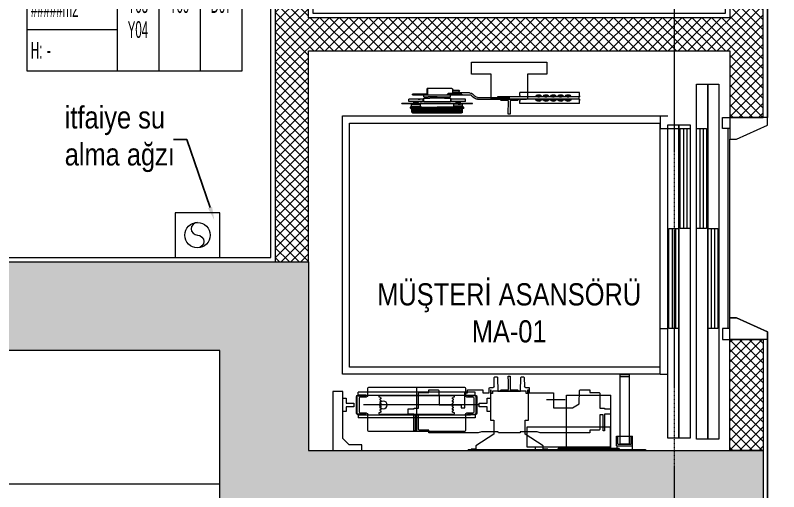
# Model space of a CAD drawing. Extents: x -1439 to 23780, y -1362 to 4476.
# Drawn here: x 7570.3 to 7914.5, y 2411.4 to 2626.1 of the extents above; entities that cross this region are included whole.
import ezdxf
from ezdxf import colors
from ezdxf.entities.mleader import LeaderData, LeaderLine
from ezdxf.enums import TextEntityAlignment as Align
from ezdxf.math import Vec2, Vec3

# ---------------------------------------------------------------- set-up
doc = ezdxf.new("R2010")
doc.units = 0
doc.header["$MEASUREMENT"] = 0
doc.linetypes.add('Audi$0$DASHDOT2', pattern=[0.5, 0.25, -0.125, 0, -0.125])
doc.layers.get('0').update_dxf_attribs({"color": 9, "lineweight": 9})
for name, color, linetype, lineweight in [('Audi$0$00', 8, 'Continuous', 9), ('Audi$0$01', 8, 'Continuous', 9), ('Audi$0$05V', 8, 'Continuous', 9), ('Audi$0$06D', 8, 'Continuous', 9), ('Audi$0$09W', 8, 'Continuous', 9), ('Audi$0$10', 8, 'Continuous', 9), ('Audi$0$14', 8, 'Continuous', 9), ('Audi$0$21', 8, 'Continuous', 9), ('Audi$0$24', 8, 'Audi$0$DASHDOT2', 9), ('Audi$0$32', 8, 'Continuous', 9), ('Audi$0$35', 8, 'Continuous', 9)]:
    doc.layers.add(name, color=color, linetype=linetype, lineweight=lineweight)
doc.styles.add('Audi$0$Arial', font='arial.ttf', dxfattribs={"height": 2.5})
doc.styles.add('Audi$0$MuuM_TEXT-STANDART', font='ARIALN.TTF')

# ---------------------------------------------------------------- blocks, each defined once
blk = doc.blocks.new('Audi$0$itfaiye su alma ağzı')
blk.add_lwpolyline([(0, 5.715, 1), (0, 0, -1), (0, -5.715)], format="xyb")
blk.add_circle((0, 0), 5.715)
at = {"layer": 'Audi$0$06D'}
blk.add_lwpolyline([(-10, 10), (-10, -10), (10, -10), (10, 10)], close=True, dxfattribs=at)
blk = doc.blocks.new('Audi$0$0_roomno2-flat-2')
at = {"layer": 'Audi$0$21'}
blk.add_lwpolyline([(96.88, -52.5), (0, -52.5), (0, 0), (96.88, 0)], close=True, dxfattribs=at)
for points in [[(0, -15), (96.88, -15)], [(40.62, -15), (40.62, -52.5)], [(59.38, -15), (59.38, -52.5)], [(78.12, -15), (78.12, -52.5)], [(0, -33.75), (40.62, -33.75)]]:
    blk.add_lwpolyline(points, dxfattribs=at)
at = {"layer": 'Audi$0$21', "style": 'Audi$0$MuuM_TEXT-STANDART', "width": 0.6}
blk.add_text('H:', height=7.5, dxfattribs=at).set_placement((1.75, -43.04), align=Align.MIDDLE_LEFT)
at = {"layer": 'Audi$0$21', "style": 'Audi$0$Arial'}
blk.add_attdef('ODANO', (0, 5.85), '', height=10, dxfattribs=at)
blk.add_attdef('MEKANADI', text='', height=10, dxfattribs=at).set_placement((1.75, -15), align=Align.BOTTOM_LEFT)
at = {"layer": 'Audi$0$21', "style": 'Audi$0$MuuM_TEXT-STANDART', "width": 0.6}
for tag, p in [('M2', (1.75, -24.38)), ('TEMIZTAVANYUKSEKLIGI', (9, -43.04))]:
    blk.add_attdef(tag, text='', height=7.5, dxfattribs=at).set_placement(p, align=Align.MIDDLE_LEFT)
for tag, p in [('YER01', (50, -22.5)), ('TAVAN01', (68.75, -22.5)), ('DUVAR01', (87.5, -22.5)), ('YER02', (50, -33.75)), ('TAVAN02', (68.75, -33.75)), ('DUVAR02', (87.5, -33.75)), ('YER03', (50, -45)), ('TAVAN03', (68.75, -45)), ('DUVAR03', (87.5, -45))]:
    blk.add_attdef(tag, text='', height=7.5, dxfattribs=at).set_placement(p, align=Align.MIDDLE_CENTER)
blk = doc.blocks.new('Audi$0$p-as-01')
for p, q in [((660, -2), (660, 43)), ((660, 43), (925, 43)), ((925, 43), (925, -87)), ((582, 0), (-582, 0)), ((-582, 0), (-582, -1432)), ((582, -1432), (582, 0)), ((550, -32), (-550, -32)), ((-550, -32), (-550, -1432)), ((550, -1432), (550, -32)), ((720, -2), (660, -2)), ((690, -2), (690, -17)), ((750, -2), (690, -2)), ((690, -17), (712, -17)), ((712, -17), (712, -52)), ((872, -2), (720, -2)), ((728, -52), (728, -17)), ((728, -17), (750, -17)), ((750, -17), (750, -2)), ((900, -30), (872, -2)), ((900, -87), (900, -30)), ((757, -63), (683, -63)), ((683, -63), (757, -63)), ((757, -66), (683, -66)), ((712, -52), (728, -52)), ((676, -71), (662.5, -71)), ((662.5, -598), (662.5, -71)), ((676, -105), (676, -70)), ((676, -91), (676, -578)), ((679, -70), (679, -105)), ((720, -611.5), (720, -95.2)), ((761, -105), (761, -70)), ((764, -70), (764, -105)), ((764, -71), (777.5, -71)), ((764, -91), (764, -578)), ((777.5, -598), (777.5, -71)), ((925, -87), (900, -87)), ((679, -105), (676, -105)), ((764, -105), (761, -105)), ((678.5, -166.5), (680.5, -164.5)), ((678.5, -502.5), (678.5, -166.5)), ((680.5, -164.5), (684.3, -164.5)), ((684.3, -164.5), (685.8, -170.3)), ((694.2, -170.3), (694.8, -168)), ((694.8, -168), (697.2, -168)), ((697.2, -168), (697.8, -170.3)), ((706.2, -170.3), (706.8, -168)), ((706.8, -168), (709.2, -168)), ((709.2, -168), (709.8, -170.3)), ((718.2, -170.3), (718.8, -168)), ((718.8, -168), (721.2, -168)), ((721.2, -168), (721.8, -170.3)), ((730.2, -170.3), (730.8, -168)), ((730.8, -168), (733.2, -168)), ((733.2, -168), (733.8, -170.3)), ((742.2, -170.3), (742.8, -168)), ((742.8, -168), (745.2, -168)), ((745.2, -168), (745.8, -170.3)), ((754.2, -170.3), (755.7, -164.5)), ((755.7, -164.5), (759.5, -164.5)), ((759.5, -164.5), (761.5, -166.5)), ((761.5, -166.5), (761.5, -502.5)), ((690, -173.5), (690, -173.5)), ((702, -173.5), (702, -173.5)), ((714, -173.5), (714, -173.5)), ((726, -173.5), (726, -173.5)), ((738, -173.5), (738, -173.5)), ((750, -173.5), (750, -173.5)), ((-640, -267), (-640, -427)), ((-638, -267), (-640, -267)), ((-638, -267), (-638, -427)), ((-658, -364.5), (-658, -299.5)), ((-647, -299.5), (-658, -299.5)), ((-647, -364.5), (-647, -299.5)), ((-621, -307), (-626, -312)), ((-622, -308), (-622, -427)), ((-617.5, -307), (-621, -307)), ((-616.5, -308), (-617.5, -307)), ((-616.5, -308), (-616.5, -427)), ((-680, -377), (-680, -315.5)), ((-680, -315.5), (-680, -372)), ((-680, -315.5), (-678, -315.5)), ((-678, -315.5), (-680, -315.5)), ((-678, -377), (-678, -315.5)), ((-678, -315.5), (-678, -367)), ((-658, -342), (-658, -351)), ((-645.5, -320), (-647, -320)), ((-645.5, -344), (-647, -344)), ((-645.5, -320), (-645.5, -332)), ((-640, -322), (-645.5, -322)), ((-645.5, -332), (-645.5, -322)), ((-645.5, -332), (-645.5, -342)), ((-645.5, -344), (-645.5, -332)), ((-640, -342), (-645.5, -342)), ((-635, -322), (-638, -322)), ((-635, -342), (-638, -342)), ((-635, -312), (-635, -352)), ((-626, -312), (-635, -312)), ((-635, -332), (-635, -322)), ((-635, -332), (-635, -342)), ((-626, -312), (-626, -352)), ((-616.5, -318.5), (-613.9, -333.5)), ((-613.9, -520.5), (-613.9, -333.5)), ((-610.1, -333.5), (-613.9, -333.5)), ((-613, -313.5), (-599, -313.5)), ((-599, -313.5), (-613, -313.5)), ((-613, -315.5), (-613, -313.5)), ((-613, -313.5), (-613, -315.5)), ((-613, -315.5), (-599, -315.5)), ((-613, -315.5), (-599, -315.5)), ((-607.5, -318.5), (-610.1, -333.5)), ((-610.1, -333.5), (-610.1, -520.5)), ((-607.5, -535.5), (-607.5, -318.5)), ((-602, -318.5), (-607.5, -318.5)), ((-602, -318.5), (-602, -427)), ((-598, -318.7), (-598, -316.5)), ((-598, -316.5), (-598, -318.7)), ((-598, -318.7), (-598, -535.2)), ((-598, -318.7), (-598, -535.2)), ((-596, -316.5), (-596, -537.5)), ((-596, -537.5), (-596, -316.5)), ((640, -334.5), (840, -334.5)), ((-680, -372), (-678, -372)), ((-678, -372), (-680, -372)), ((-680, -377), (-680, -372)), ((-678, -377), (-680, -377)), ((-680, -377), (-678, -377)), ((-679, -382), (-679, -377)), ((-678, -367), (-678, -572.4)), ((-668, -367), (-678, -367)), ((-678, -367), (-678, -386.5)), ((-678, -372), (-678, -367)), ((-678, -377), (-678, -372)), ((-668, -367), (-668, -386.5)), ((-645.7, -367.5), (-661.7, -367.5)), ((-661.7, -367.5), (-661.7, -394.1)), ((-658, -360), (-658, -351)), ((-647, -364.5), (-658, -364.5)), ((-647, -350.9), (-647, -359.1)), ((-645.7, -394.1), (-645.7, -367.5)), ((-626, -352), (-635, -352)), ((-622, -356), (-626, -352)), ((-679, -382), (-706.1, -382)), ((-706.1, -493), (-706.1, -382)), ((-706.1, -383), (-678, -383)), ((-668, -427), (-668, -386.5)), ((-668, -396.5), (-668, -395.5)), ((-661.9, -427), (-661.9, -394.1)), ((-661.7, -394.1), (-661.9, -394.1)), ((-661.9, -395.2), (-661.9, -395.2)), ((-645.5, -427), (-645.5, -394.1)), ((-645.5, -395.2), (-645.5, -395.2)), ((-668, -427), (-668, -487)), ((-661.9, -459.9), (-661.9, -427)), ((-645.5, -459.9), (-645.5, -427)), ((-640, -427), (-640, -587)), ((-638, -427), (-638, -587)), ((-622, -546), (-622, -427)), ((-622, -432), (-622, -427)), ((-616.5, -546), (-616.5, -427)), ((-602, -535.5), (-602, -427)), ((-683.8, -476), (-684, -476)), ((-683.8, -493), (-683.8, -476)), ((-680, -477), (-680, -538.5)), ((-678, -477), (-680, -477)), ((-678, -477), (-680, -477)), ((-680, -482), (-680, -477)), ((-679, -477), (-679, -473.3)), ((-678, -448.9), (-678, -487)), ((-678, -477), (-678, -538.5)), ((-678, -482), (-678, -477)), ((-661.9, -458.8), (-661.9, -458.8)), ((-661.7, -459.9), (-661.9, -459.9)), ((-661.7, -459.9), (-661.7, -486.5)), ((-645.7, -486.5), (-645.7, -459.9)), ((-645.7, -459.9), (-645.5, -459.9)), ((-645.5, -458.8), (-645.5, -458.8)), ((-688.8, -498), (-701.1, -498)), ((-699, -498), (-699, -523.4)), ((-691, -498), (-691, -523.4)), ((-686, -572.4), (-686, -497.1)), ((-680, -538.5), (-680, -482)), ((-678, -482), (-680, -482)), ((-680, -482), (-678, -482)), ((-678, -538.5), (-678, -482)), ((-668, -487), (-678, -487)), ((-661.7, -486.5), (-645.7, -486.5)), ((-658, -554.5), (-658, -489.5)), ((-647, -489.5), (-658, -489.5)), ((-647, -554.5), (-647, -489.5)), ((-647, -503.1), (-647, -494.9)), ((-645.5, -510), (-647, -510)), ((-645.5, -510), (-645.5, -522)), ((-640, -512), (-645.5, -512)), ((-645.5, -522), (-645.5, -512)), ((-635, -512), (-638, -512)), ((-635, -542), (-635, -502)), ((-626, -502), (-635, -502)), ((-635, -522), (-635, -512)), ((-635, -522), (-635, -512)), ((-622, -498), (-626, -502)), ((-626, -542), (-626, -502)), ((680.5, -504.5), (678.5, -502.5)), ((684.3, -504.5), (680.5, -504.5)), ((685.8, -498.7), (684.3, -504.5)), ((690, -495.5), (690, -495.5)), ((694.8, -501), (694.2, -498.7)), ((697.2, -501), (694.8, -501)), ((697.8, -498.7), (697.2, -501)), ((702, -495.5), (702, -495.5)), ((706.8, -501), (706.2, -498.7)), ((709.2, -501), (706.8, -501)), ((709.8, -498.7), (709.2, -501)), ((714, -495.5), (714, -495.5)), ((718.8, -501), (718.2, -498.7)), ((721.2, -501), (718.8, -501)), ((721.8, -498.7), (721.2, -501)), ((726, -495.5), (726, -495.5)), ((730.8, -501), (730.2, -498.7)), ((733.2, -501), (730.8, -501)), ((733.8, -498.7), (733.2, -501)), ((738, -495.5), (738, -495.5)), ((742.8, -501), (742.2, -498.7)), ((745.2, -501), (742.8, -501)), ((745.8, -498.7), (745.2, -501)), ((750, -495.5), (750, -495.5)), ((755.7, -504.5), (754.2, -498.7)), ((759.5, -504.5), (755.7, -504.5)), ((761.5, -502.5), (759.5, -504.5)), ((-680, -538.5), (-678, -538.5)), ((-680, -538.5), (-678, -538.5)), ((-658, -550), (-658, -541)), ((-645.5, -534), (-647, -534)), ((-645.5, -534), (-645.5, -522)), ((-645.5, -522), (-645.5, -532)), ((-640, -532), (-645.5, -532)), ((-635, -532), (-638, -532)), ((-635, -522), (-635, -532)), ((-635, -522), (-635, -532)), ((-626, -542), (-635, -542)), ((-621, -547), (-626, -542)), ((-617.5, -547), (-621, -547)), ((-616.5, -546), (-617.5, -547)), ((-616.5, -535.5), (-613.9, -520.5)), ((-610.1, -520.5), (-613.9, -520.5)), ((-613, -538.5), (-599, -538.5)), ((-599, -538.5), (-613, -538.5)), ((-613, -538.5), (-613, -540.5)), ((-613, -538.5), (-613, -540.5)), ((-613, -540.5), (-599, -540.5)), ((-613, -540.5), (-599, -540.5)), ((-607.5, -535.5), (-610.1, -520.5)), ((-602, -535.5), (-607.5, -535.5)), ((-598, -535.2), (-598, -537.5)), ((-598, -535.2), (-598, -537.5)), ((-771, -582), (-825, -582)), ((-825, -582), (-825, -752)), ((-771, -670), (-771, -582)), ((-673.3, -583.7), (-665, -592)), ((-647, -554.5), (-658, -554.5)), ((679, -564), (676, -564)), ((676, -564), (676, -599)), ((679, -599), (679, -564)), ((764, -564), (761, -564)), ((761, -564), (761, -599)), ((764, -599), (764, -564)), ((920, -601), (920, -579.6)), ((920, -579.6), (925, -579.6)), ((925, -579.6), (925, -752.6)), ((-679, -589.3), (-670.5, -597.8)), ((-665.8, -609.1), (-665.8, -752)), ((-658, -608.9), (-658, -752)), ((-638, -587), (-640, -587)), ((676, -598), (662.5, -598)), ((757, -603), (683, -603)), ((757, -606), (683, -606)), ((683, -606), (757, -606)), ((728, -617), (712, -617)), ((712, -617), (712, -652)), ((728, -652), (728, -617)), ((764, -598), (777.5, -598)), ((852, -682), (904, -601)), ((904, -601), (920, -601)), ((712, -652), (690, -652)), ((690, -652), (690, -667)), ((750, -652), (728, -652)), ((750, -667), (750, -652)), ((-658, -670), (-771, -670)), ((-658, -752), (-658, -670)), ((653, -671), (653, -667)), ((653, -667), (788, -667)), ((668, -671), (653, -671)), ((658, -752), (658, -677)), ((658, -677), (668, -677)), ((668, -677), (668, -671)), ((690, -667), (750, -667)), ((788, -667), (788, -682)), ((788, -682), (852, -682)), ((-668, -1066), (-668, -699.5)), ((-668, -699.5), (-658, -699.5)), ((-658, -1066), (-658, -699.5)), ((-652, -713.5), (-658, -711)), ((-658, -711), (-658, -793)), ((-649.8, -748.2), (-652, -713.5)), ((652, -713.5), (649.8, -748.2)), ((658, -711), (652, -713.5)), ((658, -793), (658, -711)), ((-825, -752), (-825, -922)), ((-665.8, -752), (-658, -752)), ((-658, -834), (-658, -752)), ((-658, -752), (-658, -752)), ((-652, -790.5), (-649.8, -755.8)), ((-625.4, -748.2), (-649.8, -748.2)), ((-649.8, -755.8), (-625.4, -755.8)), ((-615.4, -747.5), (-625.4, -748.2)), ((-625.4, -755.8), (-615.4, -756)), ((-590, -747.5), (-615.4, -747.5)), ((-615.4, -756), (-590, -756.5)), ((-590, -756.5), (-590, -747.5)), ((615.4, -748), (590, -747.5)), ((590, -747.5), (590, -756.5)), ((590, -756.5), (615.4, -756.5)), ((625.4, -748.2), (615.4, -748)), ((615.4, -756.5), (625.4, -755.8)), ((649.8, -748.2), (625.4, -748.2)), ((625.4, -755.8), (649.8, -755.8)), ((649.8, -755.8), (652, -790.5)), ((658, -753.2), (658, -752)), ((658, -828.2), (658, -753.2)), ((925, -752.6), (925, -925.6)), ((-658, -793), (-652, -790.5)), ((652, -790.5), (658, -793)), ((-688, -1069.5), (-688, -799.5)), ((-674, -799.5), (-688, -799.5)), ((-674, -799.5), (-674, -801.5)), ((-673.5, -801.5), (-674, -801.5)), ((-673.5, -801.5), (-673.5, -800)), ((-673.5, -800), (-668.5, -800)), ((-668.5, -803.5), (-668.5, -800)), ((-668.5, -803.5), (-668, -803.5)), ((-668, -912.2), (-668, -799.5)), ((-658, -803.5), (-657.5, -803.5)), ((-658, -804.5), (-658, -829.5)), ((-657.5, -803.5), (-657.5, -800)), ((-657.5, -800), (-652.5, -800)), ((-652.5, -802.5), (-652.5, -800)), ((-652.5, -802.5), (-652, -802.5)), ((-638, -799.5), (-652, -799.5)), ((-652, -799.5), (-652, -802.5)), ((-638, -1069.5), (-638, -799.5)), ((852, -823.2), (788, -823.2)), ((788, -823.2), (788, -838.2)), ((904, -904.2), (852, -823.2)), ((-771, -922), (-771, -834)), ((-771, -834), (-658, -834)), ((653, -838.2), (653, -834.2)), ((653, -834.2), (668, -834.2)), ((788, -838.2), (653, -838.2)), ((668, -828.2), (658, -828.2)), ((668, -834.2), (668, -828.2)), ((-668, -876.9), (-672.5, -879.5)), ((-672.5, -879.5), (-672.5, -890.5)), ((-672.5, -890.5), (-668, -893.1)), ((-653.5, -879.5), (-658, -876.9)), ((-658, -893.1), (-653.5, -890.5)), ((-653.5, -890.5), (-653.5, -879.5)), ((-825, -922), (-771, -922)), ((-668, -909.9), (-672.5, -912.5)), ((-672.5, -912.5), (-672.5, -923.5)), ((-672.5, -923.5), (-668, -926.1)), ((-653.5, -912.5), (-658, -909.9)), ((-658, -926.1), (-653.5, -923.5)), ((-653.5, -923.5), (-653.5, -912.5)), ((920, -904.2), (904, -904.2)), ((920, -925.6), (920, -904.2)), ((925, -925.6), (920, -925.6)), ((-668, -942.9), (-672.5, -945.5)), ((-672.5, -945.5), (-672.5, -956.5)), ((-672.5, -956.5), (-668, -959.1)), ((-653.5, -945.5), (-658, -942.9)), ((-658, -959.1), (-653.5, -956.5)), ((-653.5, -956.5), (-653.5, -945.5)), ((-668, -975.9), (-672.5, -978.5)), ((-672.5, -978.5), (-672.5, -989.5)), ((-672.5, -989.5), (-668, -992.1)), ((-653.5, -978.5), (-658, -975.9)), ((-658, -992.1), (-653.5, -989.5)), ((-653.5, -989.5), (-653.5, -978.5)), ((-668, -1008.9), (-672.5, -1011.5)), ((-672.5, -1011.5), (-672.5, -1022.5)), ((-672.5, -1022.5), (-668, -1025.1)), ((-653.5, -1011.5), (-658, -1008.9)), ((-658, -1025.1), (-653.5, -1022.5)), ((-653.5, -1022.5), (-653.5, -1011.5)), ((-668.5, -1065.5), (-668.5, -1069)), ((-668.5, -1065.5), (-668, -1065.5)), ((-668, -1066), (-658, -1066)), ((-658, -1064.5), (-658, -1039.5)), ((-658, -1065.5), (-657.5, -1065.5)), ((-657.5, -1065.5), (-657.5, -1069)), ((-652.5, -1066.5), (-652.5, -1069)), ((-652.5, -1066.5), (-652, -1066.5)), ((-652, -1069.5), (-652, -1066.5)), ((-674, -1069.5), (-688, -1069.5)), ((-674, -1069.5), (-674, -1067.5)), ((-674, -1067.5), (-673.5, -1067.5)), ((-673.5, -1067.5), (-673.5, -1069)), ((-673.5, -1067.5), (-673.5, -1067.5)), ((-673.5, -1069), (-668.5, -1069)), ((-657.5, -1069), (-652.5, -1069)), ((-638, -1069.5), (-652, -1069.5)), ((592, -1252), (582, -1252)), ((582, -1252), (582, -1292)), ((592, -1292), (592, -1252)), ((896.6, -1252), (592, -1252)), ((592, -1252), (592, -1292)), ((896.6, -1292), (896.6, -1252)), ((582, -1292), (592, -1292)), ((592, -1292), (896.6, -1292)), ((-582, -1432), (-582, -1467)), ((-582, -1432), (-525, -1432)), ((550, -1432), (-550, -1432)), ((-525, -1432), (-525, -1567)), ((582, -1432), (375, -1432)), ((375, -1432), (375, -1467)), ((582, -1432), (582, -1467)), ((870, -1467), (-542.5, -1467)), ((-542.5, -1467), (-542.5, -1517)), ((375, -1472), (-75, -1472)), ((-75, -1472), (-75, -1517)), ((375, -1517), (375, -1472)), ((870, -1517), (870, -1467)), ((-75, -1487), (375, -1487)), ((-75, -1502), (375, -1502)), ((-542.5, -1517), (870, -1517)), ((870, -1517), (-542.5, -1517)), ((-542.5, -1517), (-542.5, -1567)), ((-75, -1522), (-525, -1522)), ((-525, -1522), (-525, -1567)), ((-525, -1537), (-75, -1537)), ((-75, -1517), (375, -1517)), ((-75, -1567), (-75, -1522)), ((870, -1567), (870, -1517)), ((-542.5, -1567), (870, -1567)), ((-525, -1552), (-75, -1552)), ((-525, -1567), (-75, -1567)), ((875, -1597), (-725, -1597)), ((-725, -1597), (-725, -1647)), ((-75, -1597), (-525, -1597)), ((-525, -1597), (-525, -1642)), ((-525, -1612), (-75, -1612)), ((-75, -1642), (-75, -1597)), ((875, -1647), (875, -1597)), ((875, -1647), (-725, -1647)), ((-725, -1647), (-725, -1697)), ((-725, -1647), (875, -1647)), ((-525, -1627), (-75, -1627)), ((-525, -1642), (-75, -1642)), ((375, -1647), (-75, -1647)), ((-75, -1647), (-75, -1692)), ((375, -1692), (375, -1647)), ((875, -1697), (875, -1647)), ((-75, -1662), (375, -1662)), ((-75, -1677), (375, -1677)), ((-725, -1697), (875, -1697)), ((-525, -1714), (-575, -1714)), ((-575, -1714), (-575, -1747)), ((-525, -1747), (-525, -1714)), ((-75, -1692), (375, -1692)), ((375, -1714), (425, -1714)), ((375, -1747), (375, -1714)), ((425, -1714), (425, -1747)), ((-575, -1747), (-525, -1747)), ((-525, -1737), (375, -1737)), ((425, -1747), (375, -1747))]:
    blk.add_line(p, q)
at = {"ltscale": 15}
for p, q in [((683, -82), (683, -109)), ((752, -77), (688, -77)), ((757, -109), (757, -82)), ((640, -119), (640, -550)), ((678, -114), (645, -114)), ((835, -114), (762, -114)), ((840, -550), (840, -119)), ((645, -555), (678, -555)), ((683, -560), (683, -587)), ((757, -587), (757, -560)), ((762, -555), (835, -555)), ((688, -592), (752, -592))]:
    blk.add_line(p, q, dxfattribs=at)
at = {"ltscale": 0.25}
for p, q in [((761, -296), (737, -296)), ((737, -296), (737, -323)), ((761, -322), (761, -296)), ((667, -343), (664, -346)), ((734, -343), (667, -343)), ((737, -323), (734, -323)), ((734, -323), (734, -343)), ((836.5, -322), (761, -322)), ((764, -343), (764, -328)), ((764, -328), (836.5, -328)), ((831, -343), (764, -343)), ((834, -346), (831, -343)), ((836.5, -328), (836.5, -322)), ((664, -346), (664, -389)), ((834, -389), (834, -346)), ((664, -389), (652, -389)), ((652, -389), (652, -431.6)), ((846, -389), (834, -389)), ((846, -612.5), (846, -389)), ((654.9, -434.6), (694, -435.6)), ((694, -435.6), (719, -436.5)), ((719, -436.5), (719, -534.8)), ((719, -534.8), (733, -534.8)), ((733, -534.8), (733, -552)), ((666, -563.6), (651.5, -563.6)), ((651.5, -563.6), (651.5, -632.6)), ((733, -552), (666, -552)), ((666, -552), (666, -563.6)), ((841.5, -626.4), (846, -612.5)), ((651.5, -632.6), (665.5, -632.6)), ((665.5, -632.6), (665.5, -662)), ((841.5, -702.5), (841.5, -626.4)), ((593.8, -687.7), (593.8, -696.4)), ((636.7, -683.7), (596.7, -684.7)), ((636.7, -683.7), (636.7, -683.7)), ((640.8, -665), (640.8, -678.8)), ((665.5, -662), (643.8, -662)), ((596.7, -699.4), (658, -700.9)), ((658, -700.9), (658, -803.1)), ((843, -702.5), (841.5, -702.5)), ((846, -798.5), (846, -705.5)), ((593.8, -807.6), (593.8, -816.3)), ((658, -803.1), (596.7, -804.6)), ((596.7, -819.3), (636.7, -820.3)), ((636.7, -820.3), (636.7, -820.3)), ((640.8, -825.2), (640.8, -839)), ((841.5, -877.6), (841.5, -801.5)), ((841.5, -801.5), (843, -801.5)), ((643.8, -842), (666, -842)), ((666, -842), (666, -952)), ((846, -891.5), (841.5, -877.6)), ((846, -1115), (846, -891.5)), ((-659, -920), (-659, -1004)), ((695, -920), (695, -1004)), ((666, -952), (733, -952)), ((733, -952), (733, -1036.9)), ((733, -1036.9), (715.8, -1067.8)), ((652, -1072.4), (652, -1115)), ((715.8, -1067.8), (654.9, -1069.4)), ((652, -1115), (664, -1115)), ((664, -1115), (664, -1158)), ((834, -1158), (834, -1115)), ((834, -1115), (846, -1115)), ((664, -1158), (667, -1161)), ((667, -1161), (734, -1161)), ((734, -1161), (734, -1181)), ((764, -1176), (764, -1161)), ((764, -1161), (831, -1161)), ((831, -1161), (834, -1158)), ((734, -1181), (737, -1181)), ((737, -1181), (737, -1208)), ((761, -1208), (761, -1182)), ((761, -1182), (836.5, -1182)), ((836.5, -1176), (764, -1176)), ((836.5, -1182), (836.5, -1176)), ((737, -1208), (761, -1208))]:
    blk.add_line(p, q, dxfattribs=at)
at = {"linetype": 'Continuous', "ltscale": 0.25}
for p, q in [((921, -567), (921, -1150.5)), ((921, -567), (925, -567)), ((925, -567), (925, -1149.5)), ((911, -832.5), (818, -832.5)), ((818, -832.5), (818, -1206.5)), ((911, -1206.5), (911, -832.5)), ((911, -1168.8), (911, -868.8)), ((911, -868.8), (921, -868.8)), ((921, -868.8), (921, -1168.8)), ((921, -972.5), (916, -972.5)), ((921, -972.5), (916, -972.5)), ((916, -1247.5), (916, -972.5)), ((921, -1247.5), (921, -972.5)), ((676, -1010), (676, -1210)), ((921, -1010), (676, -1010)), ((921, -1168.8), (911, -1168.8)), ((921, -1150.5), (921, -1159)), ((921, -1159), (921, -1165)), ((921, -1165), (921, -1172.5)), ((925, -1149.5), (925, -1159)), ((925, -1159), (925, -1165)), ((925, -1165), (925, -1173.4)), ((921, -1172.5), (921, -1367)), ((925, -1173.4), (925, -1367)), ((921, -1210), (676, -1210)), ((818, -1206.5), (911, -1206.5)), ((916, -1247.5), (921, -1247.5)), ((921, -1367), (925, -1367))]:
    blk.add_line(p, q, dxfattribs=at)
at = {"ltscale": 30}
for p, q in [((860.6, -1236.2), (860.6, -1307.7)), ((905, -1236.2), (860.6, -1236.2)), ((896.6, -1241.7), (860.6, -1241.7)), ((896.6, -1241.7), (896.6, -1302.2)), ((896.6, -1302.2), (860.6, -1302.2)), ((905, -1307.7), (860.6, -1307.7))]:
    blk.add_line(p, q, dxfattribs=at)
at = {"ltscale": 6}
for p, q in [((905, -1236.2), (905, -1307.7)), ((905, -1237), (925, -1237)), ((923, -1237), (923, -1307)), ((925, -1237), (925, -1307)), ((925, -1307), (905, -1307))]:
    blk.add_line(p, q, dxfattribs=at)
for centre, radius in [((720, -184.5), 17.5), ((-612, -327), 3), ((-612, -527), 3)]:
    blk.add_circle(centre, radius)
for centre, radius, start, end in [((683, -70), 7, 90, 180), ((683, -70), 4, 90, 180), ((757, -70), 7, 0, 90), ((757, -70), 4, 0, 90), ((688, -82), 5, 90, 180), ((752, -82), 5, 0, 90), ((645, -119), 5, 90, 180), ((678, -109), 5, 270, 0), ((762, -109), 5, 180, 270), ((835, -119), 5, 0, 90), ((690, -169.2), 4.3, 195, 270), ((690, -169.2), 4.3, 270, 345), ((702, -169.2), 4.3, 195, 270), ((702, -169.2), 4.3, 270, 345), ((714, -169.2), 4.3, 195, 270), ((714, -169.2), 4.3, 270, 345), ((726, -169.2), 4.3, 195, 270), ((726, -169.2), 4.3, 270, 345), ((738, -169.2), 4.3, 195, 270), ((738, -169.2), 4.3, 270, 345), ((750, -169.2), 4.3, 195, 270), ((750, -169.2), 4.3, 270, 345), ((-612, -327), 3, 0, 180), ((-612, -327), 3, 180, 0), ((-599, -316.5), 3, 0, 90), ((-599, -316.5), 3, 0, 90), ((-599, -316.5), 1, 0, 90), ((-599, -316.5), 1, 0, 90), ((-684, -470), 6, 270, 0), ((-701.1, -493), 5, 180, 270), ((-688.8, -493), 5, 270, 0), ((690, -499.8), 4.3, 90, 165), ((690, -499.8), 4.3, 15, 90), ((702, -499.8), 4.3, 90, 165), ((702, -499.8), 4.3, 15, 90), ((714, -499.8), 4.3, 90, 165), ((714, -499.8), 4.3, 15, 90), ((726, -499.8), 4.3, 90, 165), ((726, -499.8), 4.3, 15, 90), ((738, -499.8), 4.3, 90, 165), ((738, -499.8), 4.3, 15, 90), ((750, -499.8), 4.3, 90, 165), ((750, -499.8), 4.3, 15, 90), ((-695, -523.4), 4, 180, 0), ((-612, -527), 3, 0, 180), ((-612, -527), 3, 180, 0), ((-599, -537.5), 1, 270, 0), ((-599, -537.5), 3, 270, 0), ((-599, -537.5), 3, 270, 0), ((-599, -537.5), 1, 270, 0), ((645, -550), 5, 180, 270), ((835, -550), 5, 270, 0), ((-662, -572.4), 24, 180, 225), ((-662, -572.4), 16, 180, 225), ((678, -560), 5, 0, 90), ((762, -560), 5, 90, 180), ((-681.8, -609.1), 16, 0, 45), ((-682, -608.9), 24, 0, 45), ((683, -599), 7, 180, 270), ((683, -599), 4, 180, 270), ((688, -587), 5, 180, 270), ((752, -587), 5, 270, 0), ((757, -599), 4, 270, 0), ((757, -599), 7, 270, 0), ((-663, -885), 15, 109.4712, 250.5288), ((-663, -885), 9.5, 121.7569, 238.2431), ((-663, -885), 6, 146.4427, 213.5573), ((-663, -885), 15, 289.4712, 70.5288), ((-663, -885), 9.5, 301.7569, 58.2431), ((-663, -885), 6, 326.4427, 33.5573), ((-663, -918), 15, 109.4712, 250.5288), ((-663, -918), 9.5, 121.7569, 238.2431), ((-663, -918), 6, 146.4427, 213.5573), ((-663, -918), 15, 289.4712, 70.5288), ((-663, -918), 9.5, 301.7569, 58.2431), ((-663, -918), 6, 326.4427, 33.5573), ((-663, -951), 15, 109.4712, 250.5288), ((-663, -951), 9.5, 121.7569, 238.2431), ((-663, -951), 6, 146.4427, 213.5573), ((-663, -951), 15, 289.4712, 70.5288), ((-663, -951), 9.5, 301.7569, 58.2431), ((-663, -951), 6, 326.4427, 33.5573), ((-663, -984), 15, 109.4712, 250.5288), ((-663, -984), 9.5, 121.7569, 238.2431), ((-663, -984), 6, 146.4427, 213.5573), ((-663, -984), 15, 289.4712, 70.5288), ((-663, -984), 9.5, 301.7569, 58.2431), ((-663, -984), 6, 326.4427, 33.5573), ((-663, -1017), 15, 109.4712, 250.5288), ((-663, -1017), 9.5, 121.7569, 238.2431), ((-663, -1017), 6, 146.4427, 213.5573), ((-663, -1017), 15, 289.4712, 70.5288), ((-663, -1017), 9.5, 301.7569, 58.2431), ((-663, -1017), 6, 326.4427, 33.5573)]:
    blk.add_arc(centre, radius, start, end)
at = {"ltscale": 0.25}
for centre, radius, start, end in [((655, -431.6), 2.98, 180, 268.4759), ((596.8, -687.7), 3, 91.5, 180), ((635.8, -678.8), 5, 280.303, 360), ((643.8, -665), 3, 90, 180), ((596.8, -696.4), 2.99, 180, 268.6138), ((843, -705.5), 3, 360, 90), ((596.8, -807.6), 3, 91.3862, 180), ((596.8, -816.3), 3, 180, 268.5), ((635.8, -825.2), 5, 360, 79.697), ((843, -798.5), 3, 270, 0), ((643.8, -839), 3, 180, 270), ((655, -1072.4), 2.98, 91.5241, 180)]:
    blk.add_arc(centre, radius, start, end, dxfattribs=at)

msp = doc.modelspace()

# ---------------------------------------------------------------- hatches: boundary and pattern name
at = {"layer": 'Audi$0$09W'}
h = msp.add_hatch(dxfattribs=at)
h.set_pattern_fill('ANSI33', color=256, scale=25, style=0)
h.paths.add_polyline_path([(7167.5, 2515), (7702.5, 2515), (7702.5, 2430), (7907.5, 2430), (7907.5, 2390), (7662.5, 2390), (7662.5, 2475), (7157.5, 2475), (7157.5, 2390), (7107.5, 2390), (7107.5, 2515), (7107.5, 2825), (7907.5, 2825), (7907.5, 2785), (7157.5, 2785), (7157.5, 2515)])
h = msp.add_hatch(dxfattribs=at)
h.set_pattern_fill('ANSI37', color=256, scale=25, style=0)
h.paths.add_polyline_path([(7687.5, 2515), (7702.5, 2515), (7702.5, 2610), (7892.5, 2610), (7892.5, 2580), (7907.5, 2580), (7907.5, 2655), (7892.5, 2655), (7892.5, 2625), (7702.5, 2625), (7702.5, 2655), (7687.5, 2655)])
h = msp.add_hatch(dxfattribs=at)
h.set_pattern_fill('ANSI37', color=256, scale=25, style=0)
h.paths.add_polyline_path([(7892.5, 2480), (7907.5, 2480), (7907.5, 2430), (7892.5, 2430)])

# ---------------------------------------------------------------- linework, layer by layer
at = {"layer": 'Audi$0$00'}
for points in [[(7687.5, 2515), (7702.5, 2515), (7702.5, 2610), (7892.5, 2610), (7892.5, 2580), (7907.5, 2580), (7907.5, 2655), (7892.5, 2655), (7892.5, 2625), (7702.5, 2625), (7702.5, 2655), (7687.5, 2655), (7687.5, 2515)], [(7892.5, 2480), (7907.5, 2480), (7907.5, 2430), (7892.5, 2430)]]:
    msp.add_lwpolyline(points, close=True, dxfattribs=at)
at = {"layer": 'Audi$0$01'}
msp.add_lwpolyline([(7167.5, 2515), (7702.5, 2515), (7702.5, 2430), (7907.5, 2430), (7907.5, 2390), (7662.5, 2390), (7662.5, 2475), (7157.5, 2475), (7157.5, 2390), (7107.5, 2390), (7107.5, 2515), (7107.5, 2825), (7907.5, 2825), (7907.5, 2785), (7157.5, 2785), (7157.5, 2515)], close=True, dxfattribs=at)
at = {"layer": 'Audi$0$06D'}
msp.add_lwpolyline([(7377.5, 2415), (7662.5, 2415), (7662.5, 2475), (7377.5, 2475)], close=True, dxfattribs=at)
at = {"layer": 'Audi$0$10'}
for points in [[(7892.5, 2580), (7892.5, 2570.2), (7895.5, 2570.2), (7909.5, 2576.5), (7909.5, 2580), (7894.5, 2580)], [(7892.5, 2480), (7892.5, 2489.8), (7895.44, 2489.8), (7909.5, 2483.5), (7909.5, 2480), (7892.5, 2480)]]:
    msp.add_lwpolyline(points, close=True, dxfattribs=at)
at = {"layer": 'Audi$0$14'}
for points in [[(7982, 2819.3), (7982, 2803), (7980, 2803), (7909.5, 2803), (7909.5, 2785), (7909.5, 2763), (7890.5, 2763), (7890.5, 2783), (7704.5, 2783), (7704.5, 2763), (7685.5, 2763), (7685.5, 2783), (7159.5, 2783), (7159.5, 2517), (7685.5, 2517), (7685.5, 2657), (7704.5, 2657), (7704.5, 2627), (7890.5, 2627), (7890.5, 2657), (7909.5, 2657), (7909.5, 2580)], [(7909.5, 2480), (7909.5, 2390), (7907.5, 2390)]]:
    msp.add_lwpolyline(points, dxfattribs=at)
at = {"layer": 'Audi$0$24'}
msp.add_lwpolyline([(7867.5, 195), (7867.5, 4035)], dxfattribs=at)
at = {"layer": 'Audi$0$35'}
msp.add_lwpolyline([(10004.84, 1897.89, 0.099521), (7703.07, 1167.17), (7703.07, 1167.17), (7647.15, 1268.13, 0.006902), (7497.58, 1182.57), (7497.58, 1835), (7909.5, 1835), (7909.5, 2075), (7894.5, 2075), (7894.5, 2325), (7909.5, 2325), (7909.5, 2483.5), (7895.44, 2489.8), (7892.5, 2489.8), (7892.5, 2570.2), (7895.5, 2570.2), (7909.5, 2576.5), (7909.5, 2652), (7890.5, 2652), (7890.5, 2768), (7909.5, 2768), (7909.5, 2803), (8525.5, 2803)], format="xyb", dxfattribs=at)

# ---------------------------------------------------------------- block references
ref = msp.add_blockref('Audi$0$0_roomno2-flat-2', (7575.58, 2653.39))
ref.add_attrib('ODANO', 'AUDI-K1-01', dxfattribs={"layer": 'Audi$0$21', "height": 10, "style": 'Audi$0$MuuM_TEXT-STANDART'}).set_placement((7575.58, 2653.39), align=Align.BOTTOM_LEFT)
ref.add_attrib('MEKANADI', 'M04 Y.MERD.', dxfattribs={"layer": 'Audi$0$21', "height": 10, "style": 'Audi$0$MuuM_TEXT-STANDART'}).set_placement((7577.33, 2638.39), align=Align.BOTTOM_LEFT)
ref.add_attrib('M2', '#####m2', dxfattribs={"layer": 'Audi$0$21', "height": 7.5, "style": 'Audi$0$MuuM_TEXT-STANDART', "width": 0.6}).set_placement((7577.33, 2629.01), align=Align.MIDDLE_LEFT)
ref.add_attrib('TEMIZTAVANYUKSEKLIGI', '-', dxfattribs={"layer": 'Audi$0$21', "height": 7.5, "style": 'Audi$0$MuuM_TEXT-STANDART', "width": 0.6}).set_placement((7584.58, 2610.35), align=Align.MIDDLE_LEFT)
ref.add_attrib('YER01', 'Y03', dxfattribs={"layer": 'Audi$0$21', "height": 7.5, "style": 'Audi$0$MuuM_TEXT-STANDART', "width": 0.6}).set_placement((7625.58, 2630.89), align=Align.MIDDLE_CENTER)
ref.add_attrib('TAVAN01', 'T09', dxfattribs={"layer": 'Audi$0$21', "height": 7.5, "style": 'Audi$0$MuuM_TEXT-STANDART', "width": 0.6}).set_placement((7644.33, 2630.89), align=Align.MIDDLE_CENTER)
ref.add_attrib('DUVAR01', 'D07', dxfattribs={"layer": 'Audi$0$21', "height": 7.5, "style": 'Audi$0$MuuM_TEXT-STANDART', "width": 0.6}).set_placement((7663.08, 2630.89), align=Align.MIDDLE_CENTER)
ref.add_attrib('YER02', 'Y04', dxfattribs={"layer": 'Audi$0$21', "height": 7.5, "style": 'Audi$0$MuuM_TEXT-STANDART', "width": 0.6}).set_placement((7625.58, 2619.64), align=Align.MIDDLE_CENTER)
at = {"layer": 'Audi$0$05V', "xscale": -0.1, "yscale": 0.1, "rotation": 90}
msp.add_blockref('Audi$0$p-as-01', (7717.8, 2522.5), dxfattribs=at)
at = {"layer": 'Audi$0$32'}
msp.add_blockref('Audi$0$itfaiye su alma ağzı', (7652.45, 2527), dxfattribs=at)

# ---------------------------------------------------------------- texts
at = {"layer": 'Audi$0$21', "insert": (7792.98, 2491.92), "char_height": 10, "attachment_point": 5, "style": 'Audi$0$MuuM_TEXT-STANDART'}
msp.add_mtext_dynamic_manual_height_columns('MÜŞTERİ ASANSÖRÜ\\PMA-01', width=388.5584, gutter_width=156.51, heights=[0], dxfattribs=at)

# ---------------------------------------------------------------- leaders
at = {"layer": 'Audi$0$21'}
ml = msp.add_multileader_mtext('Standard', dxfattribs=at)
ml.set_content('itfaiye su alma ağzı', color=256, style='Audi$0$MuuM_TEXT-STANDART')
ml.set_leader_properties()
ml.build(insert=Vec2(0, 0))
ml.multileader.update_dxf_attribs({"text_right_attachment_type": 2, "dogleg_length": 0.36, "arrow_head_size": 6})
ctx = ml.context
ctx.base_point, ctx.char_height, ctx.arrow_head_size, ctx.landing_gap_size, ctx.plane_origin = Vec3(7591.79, 2578.6), 10, 6, 0.8, Vec3(7647.47, 2497.64)
ctx.right_attachment = 2
notes = []
notes.append((ctx, [(0, (1, 1, 0), (7647.65, 2570.18), (-1, 0), 6.04, [(0, [(7660.03, 2533.8)], 0, [])])]))
ctx.mtext.insert, ctx.mtext.width, ctx.mtext.flow_direction = Vec3(7592.59, 2585.07), 55.8202, 5
for ctx, leaders in notes:
    for number, flags, end, landing, length, lines in leaders:
        leader = LeaderData()
        leader.index, (leader.has_last_leader_line, leader.has_dogleg_vector, leader.attachment_direction) = number, flags
        leader.last_leader_point, leader.dogleg_vector, leader.dogleg_length = Vec3(end), Vec3(landing), length
        for number, points, colour, breaks in lines:
            line = LeaderLine()
            line.index, line.vertices, line.color, line.breaks = number, Vec3.list(points), colors.encode_raw_color(colour), breaks
            leader.lines.append(line)
        ctx.leaders.append(leader)

doc.saveas('drawing.dxf')
